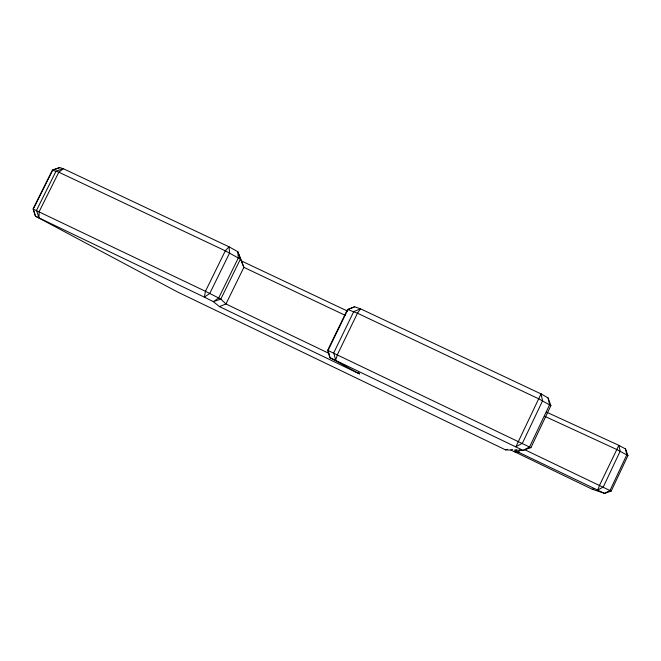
<?xml version="1.0" encoding="UTF-8"?>
<svg xmlns="http://www.w3.org/2000/svg" width="661" height="661" viewBox="0 0 661 661"><rect width="100%" height="100%" fill="white"/><g stroke="black" fill="none" stroke-linecap="round" stroke-linejoin="round"><path stroke-width="0.99" d="M516.142 449.587L515.109 452.008L592.273 489.272L604.526 493.379L611.177 491.115L627.95 455.536L625.488 448.935L618.845 445.332L546.754 412.241M33.537 210.008L35.479 216.213L204.373 297.153L213.321 301.647L219.452 306.605L225.955 303.969L243.876 267.35L237.795 251.701L229.053 246.826L63.365 168.72L59.705 167.621L52.5 169.918L33.05 208.917L35.479 216.213L177.561 291.997L505.615 449.893L510.87 450.042L514.927 451.992L518.811 452.264L514.39 450.141L523.074 450.381L530.907 447.679L550.886 405.631L548.043 397.872L541.029 393.898L360.551 308.819L354.643 306.795L347.356 309.679L327.666 350.313L329.988 357.684L359.46 373.886L358.692 372.383M33.711 208.215L52.64 170.274L59.705 167.621M519.976 449.637L518.596 452.248L604.526 493.379L610.004 490.462L626.826 454.76L625.488 448.935M354.643 306.795L347.356 309.679M505.615 449.893L507.334 449.298M510.87 450.042L512.572 449.455M592.273 489.272L593.999 488.686M327.666 350.313L530.907 447.679M544.937 416.397L616.49 449.373L627.95 455.536M241.736 261.095L347.587 311.116M345.579 315.495L243.876 267.35L237.795 251.701L238.365 257.848L218.717 297.962L213.321 301.647L220.815 299.094L240.389 259.145L225.302 250.816L58.821 172.199L52.64 170.274M524.594 449.654L611.177 491.115M328.674 353.247L225.955 303.969L220.815 299.094L205.447 291.286L33.265 209.124M219.452 306.605L359.46 373.886M550.886 405.631L538.889 398.897L357.461 313.223L347.86 309.563L328.079 350.388L329.988 357.684L523.074 450.381L529.568 446.919L549.622 404.722L548.043 397.872M39.181 211.594L38.949 217.717L36.504 210.355L56.111 171.042L63.365 168.72L58.821 172.199L39.181 211.594M205.447 291.286L204.373 297.153L209.777 293.418L229.598 252.998L229.053 246.826L225.302 250.816L205.447 291.286M337.44 354.552L335.664 360.204L333.747 352.842L353.726 311.62L360.551 308.819L357.461 313.223L337.44 354.552M599.56 485.265L597.767 490.008L603.245 487.058L620.167 451.182L618.845 445.332L599.56 485.265M541.029 393.898L515.886 446.745L522.397 443.25L542.59 400.781L541.029 393.898"/></g></svg>
